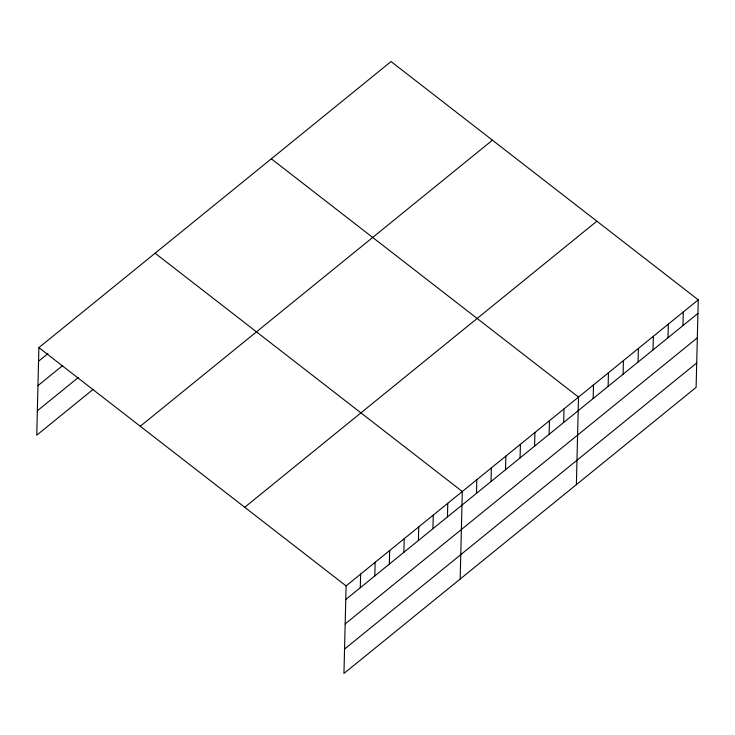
<?xml version="1.0" encoding="UTF-8"?>
<svg xmlns="http://www.w3.org/2000/svg" width="735" height="735" viewBox="0 0 735 735"><rect width="100%" height="100%" fill="white"/><g stroke="black" fill="none" stroke-linecap="round" stroke-linejoin="round"><path stroke-width="1.1" d="M698.25 299.825L346.093 585.905L343.952 673.453L696.109 387.373L698.25 299.825L391.048 61.547L38.891 347.627L36.75 435.175L93.143 389.357M360.288 587.724L360.619 574.108M374.813 575.918L375.144 562.303M389.339 564.122L389.669 550.506M403.864 552.316L404.204 538.7M418.39 540.519L418.729 526.903M432.924 528.713L433.255 515.097M447.45 516.916L447.78 503.3M460.165 579.051L462.306 491.504L155.103 253.217M476.5 493.314L476.831 479.698M491.026 481.517L491.357 467.901M505.551 469.711L505.882 456.095M520.077 457.914L520.408 444.298M534.602 446.108L534.933 432.492M549.128 434.312L549.468 420.696M563.653 422.515L563.993 408.899M576.378 484.641L578.518 397.093L271.316 158.815M593.154 398.554L593.485 384.938M608.121 386.389L608.451 372.774M623.087 374.234L623.418 360.619M638.053 362.079L638.384 348.463M653.02 349.915L653.351 336.299M667.986 337.76L668.317 324.144M682.953 325.605L683.284 311.989M38.56 361.243L47.959 353.608M37.963 385.636L62.741 365.506M37.347 410.773L78.36 377.459M140.266 426.254L492.422 140.183M244.718 507.269L596.875 221.198M345.762 599.521L697.919 313.441M345.165 623.923L697.322 337.843M344.55 649.06L696.707 362.98M38.891 347.627L346.093 585.905"/></g></svg>
